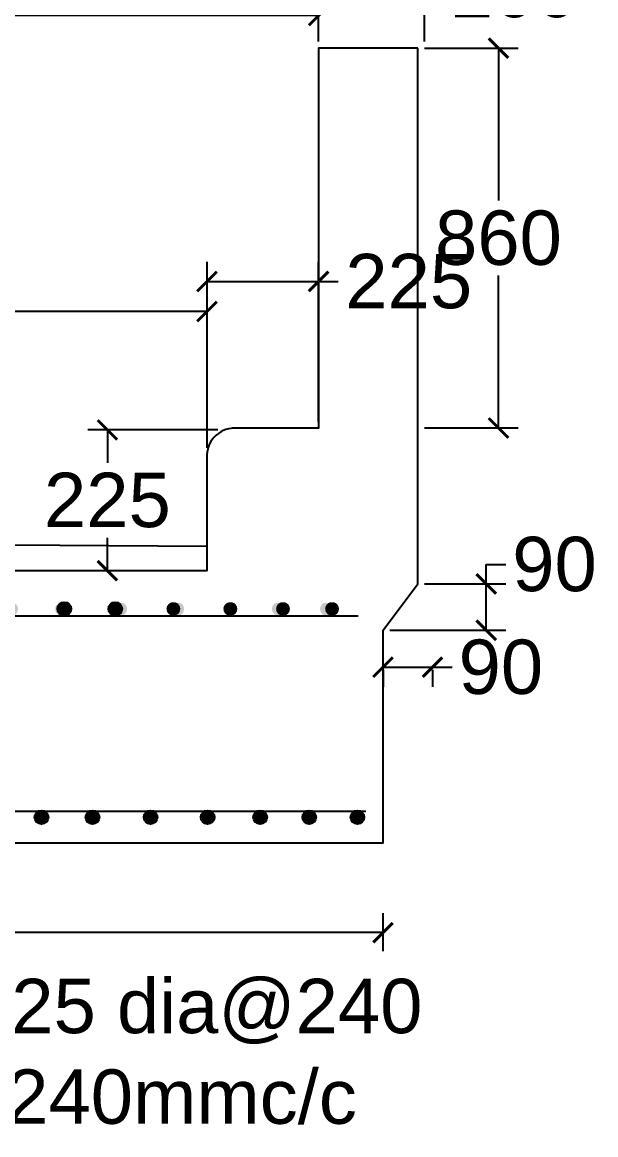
# Model space of a CAD drawing. Header units: inches. Extents: x 322 to 11487, y 352 to 10656.
# Drawn here: x 402.32 to 407.59, y 415.27 to 425.5 of the extents above; entities that cross this region are included whole.
import ezdxf

# ---------------------------------------------------------------- set-up
doc = ezdxf.new("R2010")
doc.units = ezdxf.units.IN
doc.header["$MEASUREMENT"] = 0
doc.layers.add('DIMENSION', color=255, linetype='Continuous')
doc.layers.add('HATCH', color=7, linetype='Continuous')
doc.styles.get("Standard").update_dxf_attribs({"font": 'arial.ttf'})
doc.dimstyles.new('dig', dxfattribs={"dimtxt": 0.3125, "dimasz": 0.18, "dimexe": 0.18, "dimexo": 0.0625, "dimgap": 0.09, "dimtad": 0, "dimtih": 1, "dimtoh": 1, "dimdec": 4, "dimzin": 0, "dimdsep": 46, "dimtxsty": 'Standard', "dimblk": 'ARCHTICK', "dimcen": 0.09, "dimadec": 0, "dimazin": 0, "dimtfac": 1, "dimtdec": 4, "dimtofl": 0, "dimtmove": 0, "dimatfit": 3, "dimldrblk": 'ARCHTICK', "dimfxl": 1, "dimtolj": 1, "dimtzin": 0, "dimarcsym": 0})

# ---------------------------------------------------------------- blocks, each defined once
blk = doc.blocks.new('_ArchTick')
at = {"color": 0, "linetype": 'ByBlock', "const_width": 0.15}
blk.add_lwpolyline([(-0.5, -0.5), (0.5, 0.5)], dxfattribs=at)
blk = doc.blocks.new('*D31')
at = {"layer": 'Defpoints', "color": 0, "ltscale": 0.02, "transparency": 16777216}
for p in [(405.636, 417.128), (382.402, 416.895), (405.636, 416.895)]:
    blk.add_point(p, dxfattribs=at)
at = {"layer": 'DIMENSION', "color": 0, "lineweight": -2, "ltscale": 0.02, "transparency": 16777216}
for p, q in [((382.402, 416.958), (382.402, 417.308)), ((405.636, 416.958), (405.636, 417.308)), ((382.402, 417.128), (393.173, 417.128)), ((405.636, 417.128), (394.865, 417.128))]:
    blk.add_line(p, q, dxfattribs=at)
at = {"layer": 'DIMENSION', "color": 0, "lineweight": -2, "ltscale": 0.02, "transparency": 16777216, "xscale": 0.18, "yscale": 0.18, "zscale": 0.18, "rotation": 180}
blk.add_blockref('_ArchTick', (382.402, 417.128), dxfattribs=at)
at = {"layer": 'DIMENSION', "color": 0, "lineweight": -2, "ltscale": 0.02, "transparency": 16777216, "xscale": 0.18, "yscale": 0.18, "zscale": 0.18}
blk.add_blockref('_ArchTick', (405.636, 417.128), dxfattribs=at)
at = {"layer": 'DIMENSION', "color": 0, "ltscale": 0.02, "transparency": 16777216, "insert": (394.019, 417.128), "char_height": 0.5, "attachment_point": 5}
blk.add_mtext('\\A1;4920', dxfattribs=at)
blk = doc.blocks.new('*D33')
at = {"layer": 'Defpoints', "color": 0, "ltscale": 0.02, "transparency": 16777216}
for p in [(404.182, 421.75), (403.104, 420.456), (404.019, 420.456)]:
    blk.add_point(p, dxfattribs=at)
at = {"layer": 'DIMENSION', "color": 0, "lineweight": -2, "ltscale": 0.02, "transparency": 16777216}
for p, q in [((404.119, 421.75), (402.924, 421.75)), ((403.104, 421.75), (403.104, 421.448)), ((403.104, 420.456), (403.104, 420.757)), ((403.956, 420.456), (402.924, 420.456))]:
    blk.add_line(p, q, dxfattribs=at)
at = {"layer": 'DIMENSION', "color": 0, "lineweight": -2, "ltscale": 0.02, "transparency": 16777216, "xscale": 0.18, "yscale": 0.18, "zscale": 0.18}
for p, rotation in [((403.104, 421.75), 90), ((403.104, 420.456), 270)]:
    blk.add_blockref('_ArchTick', p, dxfattribs=dict(at, rotation=rotation))
at = {"layer": 'DIMENSION', "color": 0, "ltscale": 0.02, "transparency": 16777216, "insert": (403.104, 421.103), "char_height": 0.5, "attachment_point": 5}
blk.add_mtext('\\A1;225', dxfattribs=at)
blk = doc.blocks.new('*D34')
at = {"layer": 'Defpoints', "color": 0, "ltscale": 0.02, "transparency": 16777216}
for p in [(405.636, 419.608), (406.09, 419.608), (406.09, 419.569)]:
    blk.add_point(p, dxfattribs=at)
at = {"layer": 'DIMENSION', "color": 0, "lineweight": -2, "ltscale": 0.02, "transparency": 16777216}
for p, q in [((405.636, 419.569), (406.09, 419.569)), ((406.09, 419.569), (406.27, 419.569)), ((405.636, 419.545), (405.636, 419.389)), ((406.09, 419.545), (406.09, 419.389))]:
    blk.add_line(p, q, dxfattribs=at)
at = {"layer": 'DIMENSION', "color": 0, "lineweight": -2, "ltscale": 0.02, "transparency": 16777216, "xscale": 0.18, "yscale": 0.18, "zscale": 0.18, "rotation": 180}
blk.add_blockref('_ArchTick', (405.636, 419.569), dxfattribs=at)
at = {"layer": 'DIMENSION', "color": 0, "lineweight": -2, "ltscale": 0.02, "transparency": 16777216, "xscale": 0.18, "yscale": 0.18, "zscale": 0.18}
blk.add_blockref('_ArchTick', (406.09, 419.569), dxfattribs=at)
at = {"layer": 'DIMENSION', "color": 0, "ltscale": 0.02, "transparency": 16777216, "insert": (406.718, 419.569), "char_height": 0.5, "attachment_point": 5}
blk.add_mtext('\\A1;90', dxfattribs=at)
blk = doc.blocks.new('*D35')
at = {"layer": 'Defpoints', "color": 0, "ltscale": 0.02, "transparency": 16777216}
for p in [(405.955, 420.334), (406.584, 420.334), (405.636, 419.908)]:
    blk.add_point(p, dxfattribs=at)
at = {"layer": 'DIMENSION', "color": 0, "lineweight": -2, "ltscale": 0.02, "transparency": 16777216}
for p, q in [((406.584, 420.334), (406.584, 420.514)), ((406.584, 420.514), (406.764, 420.514)), ((406.017, 420.334), (406.764, 420.334)), ((406.584, 419.908), (406.584, 420.334)), ((405.698, 419.908), (406.764, 419.908))]:
    blk.add_line(p, q, dxfattribs=at)
at = {"layer": 'DIMENSION', "color": 0, "lineweight": -2, "ltscale": 0.02, "transparency": 16777216, "xscale": 0.18, "yscale": 0.18, "zscale": 0.18}
for p, rotation in [((406.584, 420.334), 90), ((406.584, 419.908), 270)]:
    blk.add_blockref('_ArchTick', p, dxfattribs=dict(at, rotation=rotation))
at = {"layer": 'DIMENSION', "color": 0, "ltscale": 0.02, "transparency": 16777216, "insert": (407.211, 420.514), "char_height": 0.5, "attachment_point": 5}
blk.add_mtext('\\A1;90', dxfattribs=at)
blk = doc.blocks.new('*D36')
at = {"layer": 'Defpoints', "color": 0, "ltscale": 0.02, "transparency": 16777216}
for p in [(405.955, 425.26), (405.955, 421.768), (406.696, 421.768)]:
    blk.add_point(p, dxfattribs=at)
at = {"layer": 'DIMENSION', "color": 0, "lineweight": -2, "ltscale": 0.02, "transparency": 16777216}
for p, q in [((406.017, 425.26), (406.876, 425.26)), ((406.696, 425.26), (406.696, 423.859)), ((406.696, 421.768), (406.696, 423.169)), ((406.017, 421.768), (406.876, 421.768))]:
    blk.add_line(p, q, dxfattribs=at)
at = {"layer": 'DIMENSION', "color": 0, "lineweight": -2, "ltscale": 0.02, "transparency": 16777216, "xscale": 0.18, "yscale": 0.18, "zscale": 0.18}
for p, rotation in [((406.696, 425.26), 90), ((406.696, 421.768), 270)]:
    blk.add_blockref('_ArchTick', p, dxfattribs=dict(at, rotation=rotation))
at = {"layer": 'DIMENSION', "color": 0, "ltscale": 0.02, "transparency": 16777216, "insert": (406.696, 423.514), "char_height": 0.5, "attachment_point": 5}
blk.add_mtext('\\A1;860', dxfattribs=at)
blk = doc.blocks.new('*D37')
at = {"layer": 'Defpoints', "color": 0, "ltscale": 0.02, "transparency": 16777216}
for p in [(406.017, 425.791), (405.044, 425.26), (406.017, 425.26)]:
    blk.add_point(p, dxfattribs=at)
at = {"layer": 'DIMENSION', "color": 0, "lineweight": -2, "ltscale": 0.02, "transparency": 16777216}
for p, q in [((405.044, 425.322), (405.044, 425.971)), ((406.017, 425.322), (406.017, 425.971)), ((405.044, 425.791), (406.017, 425.791)), ((406.017, 425.791), (406.197, 425.791))]:
    blk.add_line(p, q, dxfattribs=at)
at = {"layer": 'DIMENSION', "color": 0, "lineweight": -2, "ltscale": 0.02, "transparency": 16777216, "xscale": 0.18, "yscale": 0.18, "zscale": 0.18, "rotation": 180}
blk.add_blockref('_ArchTick', (405.044, 425.791), dxfattribs=at)
at = {"layer": 'DIMENSION', "color": 0, "lineweight": -2, "ltscale": 0.02, "transparency": 16777216, "xscale": 0.18, "yscale": 0.18, "zscale": 0.18}
blk.add_blockref('_ArchTick', (406.017, 425.791), dxfattribs=at)
at = {"layer": 'DIMENSION', "color": 0, "ltscale": 0.02, "transparency": 16777216, "insert": (406.843, 425.791), "char_height": 0.5, "attachment_point": 5}
blk.add_mtext('\\A1;200', dxfattribs=at)
blk = doc.blocks.new('*D38')
at = {"layer": 'Defpoints', "color": 0, "ltscale": 0.02, "transparency": 16777216}
for p in [(405.044, 423.115), (405.044, 421.765), (404.019, 421.522)]:
    blk.add_point(p, dxfattribs=at)
at = {"layer": 'DIMENSION', "color": 0, "lineweight": -2, "ltscale": 0.02, "transparency": 16777216}
for p, q in [((404.019, 421.585), (404.019, 423.295)), ((405.044, 421.828), (405.044, 423.295)), ((404.019, 423.115), (405.044, 423.115)), ((405.044, 423.115), (405.224, 423.115))]:
    blk.add_line(p, q, dxfattribs=at)
at = {"layer": 'DIMENSION', "color": 0, "lineweight": -2, "ltscale": 0.02, "transparency": 16777216, "xscale": 0.18, "yscale": 0.18, "zscale": 0.18, "rotation": 180}
blk.add_blockref('_ArchTick', (404.019, 423.115), dxfattribs=at)
at = {"layer": 'DIMENSION', "color": 0, "lineweight": -2, "ltscale": 0.02, "transparency": 16777216, "xscale": 0.18, "yscale": 0.18, "zscale": 0.18}
blk.add_blockref('_ArchTick', (405.044, 423.115), dxfattribs=at)
at = {"layer": 'DIMENSION', "color": 0, "ltscale": 0.02, "transparency": 16777216, "insert": (405.872, 423.115), "char_height": 0.5, "attachment_point": 5}
blk.add_mtext('\\A1;225', dxfattribs=at)
blk = doc.blocks.new('*D41')
at = {"layer": 'Defpoints', "color": 0, "ltscale": 0.02, "transparency": 16777216}
for p in [(404.019, 422.839), (384.092, 422.814), (404.019, 422.814)]:
    blk.add_point(p, dxfattribs=at)
at = {"layer": 'DIMENSION', "color": 0, "lineweight": -2, "ltscale": 0.02, "transparency": 16777216}
for p, q in [((384.092, 422.876), (384.092, 423.019)), ((404.019, 422.876), (404.019, 423.019)), ((384.092, 422.839), (393.209, 422.839)), ((404.019, 422.839), (394.901, 422.839))]:
    blk.add_line(p, q, dxfattribs=at)
at = {"layer": 'DIMENSION', "color": 0, "lineweight": -2, "ltscale": 0.02, "transparency": 16777216, "xscale": 0.18, "yscale": 0.18, "zscale": 0.18, "rotation": 180}
blk.add_blockref('_ArchTick', (384.092, 422.839), dxfattribs=at)
at = {"layer": 'DIMENSION', "color": 0, "lineweight": -2, "ltscale": 0.02, "transparency": 16777216, "xscale": 0.18, "yscale": 0.18, "zscale": 0.18}
blk.add_blockref('_ArchTick', (404.019, 422.839), dxfattribs=at)
at = {"layer": 'DIMENSION', "color": 0, "ltscale": 0.02, "transparency": 16777216, "insert": (394.055, 422.839), "char_height": 0.5, "attachment_point": 5}
blk.add_mtext('\\A1;4250', dxfattribs=at)
blk = doc.blocks.new('*D43')
at = {"layer": 'Defpoints', "color": 0, "ltscale": 0.02, "transparency": 16777216}
for p in [(405.044, 425.559), (405.044, 425.322), (382.935, 425.26)]:
    blk.add_point(p, dxfattribs=at)
at = {"layer": 'DIMENSION', "color": 0, "lineweight": -2, "ltscale": 0.02, "transparency": 16777216}
for p, q in [((382.935, 425.322), (382.935, 425.739)), ((405.044, 425.385), (405.044, 425.739)), ((382.935, 425.559), (393.144, 425.559)), ((405.044, 425.559), (394.835, 425.559))]:
    blk.add_line(p, q, dxfattribs=at)
at = {"layer": 'DIMENSION', "color": 0, "lineweight": -2, "ltscale": 0.02, "transparency": 16777216, "xscale": 0.18, "yscale": 0.18, "zscale": 0.18, "rotation": 180}
blk.add_blockref('_ArchTick', (382.935, 425.559), dxfattribs=at)
at = {"layer": 'DIMENSION', "color": 0, "lineweight": -2, "ltscale": 0.02, "transparency": 16777216, "xscale": 0.18, "yscale": 0.18, "zscale": 0.18}
blk.add_blockref('_ArchTick', (405.044, 425.559), dxfattribs=at)
at = {"layer": 'DIMENSION', "color": 0, "ltscale": 0.02, "transparency": 16777216, "insert": (393.99, 425.559), "char_height": 0.5, "attachment_point": 5}
blk.add_mtext('\\A1;4700', dxfattribs=at)

msp = doc.modelspace()

# ---------------------------------------------------------------- hatches: boundary and pattern name
at = {"layer": 'DIMENSION', "ltscale": 0.02}
h = msp.add_hatch(color=256, dxfattribs=at)
h.paths.add_polyline_path([(382.48996, 420.15815), (382.44024, 420.15815, 0.30082017), (382.40156, 420.09967, 1), (382.52865, 420.09967, 0.30082017)])
h.paths.add_polyline_path([(383.0358, 420.09967, 0.30082017), (382.99712, 420.15815), (382.9474, 420.15815, 0.30082017), (382.90871, 420.09967, 1)])
h.paths.add_polyline_path([(383.60028, 420.09967, 0.30082017), (383.56159, 420.15815), (383.51187, 420.15815, 0.30082017), (383.47319, 420.09967, 1)])
h.paths.add_polyline_path([(384.06813, 420.09967, 0.30082017), (384.02945, 420.15815), (383.97972, 420.15815, 0.30082017), (383.94104, 420.09967, 1)])
h.paths.add_polyline_path([(384.45509, 420.15815), (384.39118, 420.15815, 0.26706443), (384.35959, 420.10322, 1), (384.48668, 420.10322, 0.26706443)])
h.paths.add_polyline_path([(384.93481, 420.09967, 0.30082017), (384.89612, 420.15815), (384.8464, 420.15815, 0.30082017), (384.80772, 420.09967, 1)])
h.paths.add_polyline_path([(385.50128, 420.15815), (385.45156, 420.15815, 0.30082017), (385.41287, 420.09967, 1), (385.53997, 420.09967, 0.30082017)])
h.paths.add_polyline_path([(385.90811, 420.15815), (385.85839, 420.15815, 0.30082017), (385.8197, 420.09967, 1), (385.94679, 420.09967, 0.30082017)])
h.paths.add_polyline_path([(386.59772, 420.09967, 0.30082017), (386.55903, 420.15815), (386.50931, 420.15815, 0.30082017), (386.47062, 420.09967, 1)])
h.paths.add_polyline_path([(387.09609, 420.09967, 0.30082017), (387.0574, 420.15815), (387.00768, 420.15815, 0.30082017), (386.969, 420.09967, 1)])
h.paths.add_polyline_path([(387.56456, 420.15815), (387.51484, 420.15815, 0.30082017), (387.47615, 420.09967, 1), (387.60324, 420.09967, 0.30082017)])
h.paths.add_polyline_path([(388.16772, 420.09967, 0.30082017), (388.12903, 420.15815), (388.07931, 420.15815, 0.30082017), (388.04063, 420.09967, 1)])
h.paths.add_polyline_path([(388.59689, 420.15815), (388.54717, 420.15815, 0.30082017), (388.50848, 420.09967, 1), (388.63557, 420.09967, 0.30082017)])
h.paths.add_polyline_path([(389.05412, 420.10322, 0.26706443), (389.02253, 420.15815), (388.95862, 420.15815, 0.26706443), (388.92703, 420.10322, 1)])
h.paths.add_polyline_path([(389.45708, 420.10322, 0.26706443), (389.42549, 420.15815), (389.36158, 420.15815, 0.26706443), (389.32999, 420.10322, 1)])
h.paths.add_polyline_path([(389.85266, 420.15815), (389.78875, 420.15815, 0.26706443), (389.75716, 420.10322, 1), (389.88426, 420.10322, 0.26706443)])
h.paths.add_polyline_path([(390.48941, 420.10322, 0.26706443), (390.45782, 420.15815), (390.39391, 420.15815, 0.26706443), (390.36232, 420.10322, 1)])
h.paths.add_polyline_path([(390.89624, 420.10322, 0.26706443), (390.86465, 420.15815), (390.80074, 420.15815, 0.26706443), (390.76914, 420.10322, 1)])
h.paths.add_polyline_path([(391.54716, 420.10322, 0.26706443), (391.51557, 420.15815), (391.45166, 420.15815, 0.26706443), (391.42007, 420.10322, 1)])
h.paths.add_polyline_path([(392.04554, 420.10322, 0.26706443), (392.01394, 420.15815), (391.95003, 420.15815, 0.26706443), (391.91844, 420.10322, 1)])
h.paths.add_polyline_path([(392.55269, 420.10322, 0.26706443), (392.5211, 420.15815), (392.45719, 420.15815, 0.26706443), (392.4256, 420.10322, 1)])
h.paths.add_polyline_path([(393.11717, 420.10322, 0.26706443), (393.08557, 420.15815), (393.02166, 420.15815, 0.26706443), (392.99007, 420.10322, 1)])
h.paths.add_polyline_path([(393.58502, 420.10322, 0.26706443), (393.55343, 420.15815), (393.48952, 420.15815, 0.26706443), (393.45793, 420.10322, 1)])
h.paths.add_polyline_path([(394.00357, 420.10678, 0.2398206), (393.97743, 420.15815), (393.90262, 420.15815, 0.2398206), (393.87648, 420.10678, 1)])
h.paths.add_polyline_path([(394.49235, 420.10779, 0.23278945), (394.46756, 420.15815), (394.39005, 420.15815, 0.23278945), (394.36526, 420.10779, 1)])
h.paths.add_polyline_path([(394.98588, 420.10779, 0.23278945), (394.96109, 420.15815), (394.88358, 420.15815, 0.23278945), (394.85879, 420.10779, 1)])
h.paths.add_polyline_path([(395.4995, 420.10779, 0.23278945), (395.47472, 420.15815), (395.3972, 420.15815, 0.23278945), (395.37241, 420.10779, 1)])
h.paths.add_polyline_path([(395.9877, 420.10779, 0.23278945), (395.96291, 420.15815), (395.8854, 420.15815, 0.23278945), (395.86061, 420.10779, 1)])
h.paths.add_polyline_path([(396.54201, 420.10779, 0.23278945), (396.51722, 420.15815), (396.4397, 420.15815, 0.23278945), (396.41491, 420.10779, 1)])
h.paths.add_polyline_path([(397.02458, 420.15815), (396.95687, 420.15815, 0.25771792), (396.92718, 420.10437, 1), (397.05428, 420.10437, 0.25771792)])
h.paths.add_polyline_path([(397.59119, 420.10437, 0.25771792), (397.5615, 420.15815), (397.49378, 420.15815, 0.25771792), (397.46409, 420.10437, 1)])
h.paths.add_polyline_path([(398.07757, 420.10322, 0.26706443), (398.04597, 420.15815), (397.98206, 420.15815, 0.26706443), (397.95047, 420.10322, 1)])
h.paths.add_polyline_path([(398.60136, 420.10322, 0.26706443), (398.56977, 420.15815), (398.50586, 420.15815, 0.26706443), (398.47427, 420.10322, 1)])
h.paths.add_polyline_path([(399.10989, 420.10322, 0.26706443), (399.0783, 420.15815), (399.01439, 420.15815, 0.26706443), (398.9828, 420.10322, 1)])
h.paths.add_polyline_path([(399.65402, 420.10322, 0.26706443), (399.62243, 420.15815), (399.55852, 420.15815, 0.26706443), (399.52693, 420.10322, 1)])
h.paths.add_polyline_path([(400.12079, 420.15815), (400.05688, 420.15815, 0.26706443), (400.02529, 420.10322, 1), (400.15239, 420.10322, 0.26706443)])
h.paths.add_polyline_path([(400.63442, 420.15815), (400.57051, 420.15815, 0.26706443), (400.53891, 420.10322, 1), (400.66601, 420.10322, 0.26706443)])
h.paths.add_polyline_path([(401.1633, 420.15815), (401.09939, 420.15815, 0.26706443), (401.06779, 420.10322, 1), (401.19489, 420.10322, 0.26706443)])
h.paths.add_polyline_path([(401.72376, 420.10322, 0.26706443), (401.69217, 420.15815), (401.62826, 420.15815, 0.26706443), (401.59667, 420.10322, 1)])
h.paths.add_polyline_path([(402.25156, 420.15815), (402.18765, 420.15815, 0.26706443), (402.15606, 420.10322, 1), (402.28315, 420.10322, 0.26706443)])
h.paths.add_polyline_path([(402.751, 420.10322, 0.26706443), (402.71941, 420.15815), (402.6555, 420.15815, 0.26706443), (402.62391, 420.10322, 1)])
h.paths.add_polyline_path([(403.28497, 420.10322, 0.26706443), (403.25338, 420.15815), (403.18947, 420.15815, 0.26706443), (403.15788, 420.10322, 1)])
h.paths.add_polyline_path([(403.77716, 420.15815), (403.71325, 420.15815, 0.26706443), (403.68166, 420.10322, 1), (403.80875, 420.10322, 0.26706443)])
h.paths.add_polyline_path([(404.26027, 420.15815), (404.19636, 420.15815, 0.26706443), (404.16477, 420.10322, 1), (404.29187, 420.10322, 0.26706443)])
h.paths.add_polyline_path([(404.71089, 420.15815), (404.64698, 420.15815, 0.26706443), (404.61539, 420.10322, 1), (404.74248, 420.10322, 0.26706443)])
h.paths.add_polyline_path([(405.15279, 420.15815), (405.08888, 420.15815, 0.26706443), (405.05729, 420.10322, 1), (405.18439, 420.10322, 0.26706443)])
h = msp.add_hatch(color=256, dxfattribs=at)
h.paths.add_polyline_path([(382.7694, 418.24374), (382.71968, 418.24374, 0.30082017), (382.68099, 418.18525, 1), (382.80809, 418.18525, 0.30082017)])
h.paths.add_polyline_path([(383.31524, 418.18525, 0.30082017), (383.27656, 418.24374), (383.22683, 418.24374, 0.30082017), (383.18815, 418.18525, 1)])
h.paths.add_polyline_path([(383.87972, 418.18525, 0.30082017), (383.84103, 418.24374), (383.79131, 418.24374, 0.30082017), (383.75262, 418.18525, 1)])
h.paths.add_polyline_path([(384.34757, 418.18525, 0.30082017), (384.30888, 418.24374), (384.25916, 418.24374, 0.30082017), (384.22048, 418.18525, 1)])
h.paths.add_polyline_path([(384.73453, 418.24374), (384.67062, 418.24374, 0.26706443), (384.63903, 418.18881, 1), (384.76612, 418.18881, 0.26706443)])
h.paths.add_polyline_path([(385.21425, 418.18525, 0.30082017), (385.17556, 418.24374), (385.12584, 418.24374, 0.30082017), (385.08715, 418.18525, 1)])
h.paths.add_polyline_path([(385.78072, 418.24374), (385.731, 418.24374, 0.30082017), (385.69231, 418.18525, 1), (385.8194, 418.18525, 0.30082017)])
h.paths.add_polyline_path([(386.18754, 418.24374), (386.13782, 418.24374, 0.30082017), (386.09914, 418.18525, 1), (386.22623, 418.18525, 0.30082017)])
h.paths.add_polyline_path([(386.87716, 418.18525, 0.30082017), (386.83847, 418.24374), (386.78875, 418.24374, 0.30082017), (386.75006, 418.18525, 1)])
h.paths.add_polyline_path([(387.37553, 418.18525, 0.30082017), (387.33684, 418.24374), (387.28712, 418.24374, 0.30082017), (387.24843, 418.18525, 1)])
h.paths.add_polyline_path([(387.844, 418.24374), (387.79427, 418.24374, 0.30082017), (387.75559, 418.18525, 1), (387.88268, 418.18525, 0.30082017)])
h.paths.add_polyline_path([(388.44716, 418.18525, 0.30082017), (388.40847, 418.24374), (388.35875, 418.24374, 0.30082017), (388.32006, 418.18525, 1)])
h.paths.add_polyline_path([(388.87632, 418.24374), (388.8266, 418.24374, 0.30082017), (388.78792, 418.18525, 1), (388.91501, 418.18525, 0.30082017)])
h.paths.add_polyline_path([(389.33356, 418.18881, 0.26706443), (389.30197, 418.24374), (389.23806, 418.24374, 0.26706443), (389.20647, 418.18881, 1)])
h.paths.add_polyline_path([(389.73652, 418.18881, 0.26706443), (389.70493, 418.24374), (389.64102, 418.24374, 0.26706443), (389.60943, 418.18881, 1)])
h.paths.add_polyline_path([(390.1321, 418.24374), (390.06819, 418.24374, 0.26706443), (390.0366, 418.18881, 1), (390.16369, 418.18881, 0.26706443)])
h.paths.add_polyline_path([(390.76885, 418.18881, 0.26706443), (390.73726, 418.24374), (390.67335, 418.24374, 0.26706443), (390.64176, 418.18881, 1)])
h.paths.add_polyline_path([(391.17568, 418.18881, 0.26706443), (391.14408, 418.24374), (391.08017, 418.24374, 0.26706443), (391.04858, 418.18881, 1)])
h.paths.add_polyline_path([(391.8266, 418.18881, 0.26706443), (391.79501, 418.24374), (391.7311, 418.24374, 0.26706443), (391.69951, 418.18881, 1)])
h.paths.add_polyline_path([(392.32497, 418.18881, 0.26706443), (392.29338, 418.24374), (392.22947, 418.24374, 0.26706443), (392.19788, 418.18881, 1)])
h.paths.add_polyline_path([(392.83213, 418.18881, 0.26706443), (392.80054, 418.24374), (392.73663, 418.24374, 0.26706443), (392.70503, 418.18881, 1)])
h.paths.add_polyline_path([(393.3966, 418.18881, 0.26706443), (393.36501, 418.24374), (393.3011, 418.24374, 0.26706443), (393.26951, 418.18881, 1)])
h.paths.add_polyline_path([(393.86446, 418.18881, 0.26706443), (393.83286, 418.24374), (393.76895, 418.24374, 0.26706443), (393.73736, 418.18881, 1)])
h.paths.add_polyline_path([(394.28301, 418.19236, 0.2398206), (394.25686, 418.24374), (394.18206, 418.24374, 0.2398206), (394.15591, 418.19236, 1)])
h.paths.add_polyline_path([(394.77179, 418.19338, 0.23278945), (394.747, 418.24374), (394.66948, 418.24374, 0.23278945), (394.64469, 418.19338, 1)])
h.paths.add_polyline_path([(395.26532, 418.19338, 0.23278945), (395.24053, 418.24374), (395.16302, 418.24374, 0.23278945), (395.13823, 418.19338, 1)])
h.paths.add_polyline_path([(395.77894, 418.19338, 0.23278945), (395.75415, 418.24374), (395.67664, 418.24374, 0.23278945), (395.65185, 418.19338, 1)])
h.paths.add_polyline_path([(396.26714, 418.19338, 0.23278945), (396.24235, 418.24374), (396.16484, 418.24374, 0.23278945), (396.14005, 418.19338, 1)])
h.paths.add_polyline_path([(396.82144, 418.19338, 0.23278945), (396.79665, 418.24374), (396.71914, 418.24374, 0.23278945), (396.69435, 418.19338, 1)])
h.paths.add_polyline_path([(397.30402, 418.24374), (397.23631, 418.24374, 0.25771792), (397.20662, 418.18996, 1), (397.33371, 418.18996, 0.25771792)])
h.paths.add_polyline_path([(397.87062, 418.18996, 0.25771792), (397.84093, 418.24374), (397.77322, 418.24374, 0.25771792), (397.74353, 418.18996, 1)])
h.paths.add_polyline_path([(398.357, 418.18881, 0.26706443), (398.32541, 418.24374), (398.2615, 418.24374, 0.26706443), (398.22991, 418.18881, 1)])
h.paths.add_polyline_path([(398.8808, 418.18881, 0.26706443), (398.84921, 418.24374), (398.7853, 418.24374, 0.26706443), (398.7537, 418.18881, 1)])
h.paths.add_polyline_path([(399.38933, 418.18881, 0.26706443), (399.35774, 418.24374), (399.29383, 418.24374, 0.26706443), (399.26224, 418.18881, 1)])
h.paths.add_polyline_path([(399.93346, 418.18881, 0.26706443), (399.90187, 418.24374), (399.83796, 418.24374, 0.26706443), (399.80637, 418.18881, 1)])
h.paths.add_polyline_path([(400.40023, 418.24374), (400.33632, 418.24374, 0.26706443), (400.30473, 418.18881, 1), (400.43182, 418.18881, 0.26706443)])
h.paths.add_polyline_path([(400.91385, 418.24374), (400.84994, 418.24374, 0.26706443), (400.81835, 418.18881, 1), (400.94545, 418.18881, 0.26706443)])
h.paths.add_polyline_path([(401.44273, 418.24374), (401.37882, 418.24374, 0.26706443), (401.34723, 418.18881, 1), (401.47433, 418.18881, 0.26706443)])
h.paths.add_polyline_path([(402.0032, 418.18881, 0.26706443), (401.97161, 418.24374), (401.9077, 418.24374, 0.26706443), (401.8761, 418.18881, 1)])
h.paths.add_polyline_path([(402.53099, 418.24374), (402.46708, 418.24374, 0.26706443), (402.43549, 418.18881, 1), (402.56259, 418.18881, 0.26706443)])
h.paths.add_polyline_path([(403.03044, 418.18881, 0.26706443), (402.99885, 418.24374), (402.93494, 418.24374, 0.26706443), (402.90335, 418.18881, 1)])
h.paths.add_polyline_path([(403.56441, 418.18881, 0.26706443), (403.53282, 418.24374), (403.46891, 418.24374, 0.26706443), (403.43731, 418.18881, 1)])
h.paths.add_polyline_path([(404.0566, 418.24374), (403.99269, 418.24374, 0.26706443), (403.9611, 418.18881, 1), (404.08819, 418.18881, 0.26706443)])
h.paths.add_polyline_path([(404.53971, 418.24374), (404.4758, 418.24374, 0.26706443), (404.44421, 418.18881, 1), (404.5713, 418.18881, 0.26706443)])
h.paths.add_polyline_path([(404.99033, 418.24374), (404.92642, 418.24374, 0.26706443), (404.89482, 418.18881, 1), (405.02192, 418.18881, 0.26706443)])
h.paths.add_polyline_path([(405.43223, 418.24374), (405.36832, 418.24374, 0.26706443), (405.33673, 418.18881, 1), (405.46382, 418.18881, 0.26706443)])
at = {"layer": 'HATCH'}
h = msp.add_hatch(dxfattribs=at)
h.set_pattern_fill('AR-CONC', color=256, scale=1e-05)
h.set_pattern_definition([(50, (68.599528007, -1.43898656), (7.172601826e-05, -6.275213498e-06), [7.5e-06, -8.25e-05]), (355, (68.59952801, -1.43898656), (-1.3875133361e-05, 7.521921337e-05), [6e-06, -6.6e-05]), (100.45144446, (68.599533984, -1.43898708), (5.7850884673e-05, 6.8943999097e-05), [6.3740192e-06, -7.01142112e-05]), (46.1842, (68.59952801, -1.43896656), (0.000106724133067, -1.655192808e-05), [1.125e-05, -0.00012375]), (96.63563549, (68.5995369, -1.43896794), (9.3466194567e-05, 9.7411860077e-05), [9.5610342e-06, -0.000105171376]), (351.18416399, (68.59952801, -1.43896656), (9.3466194505e-05, 9.7411860027e-05), [9e-06, -9.90000001e-05]), (21, (68.599538007, -1.43897156), (5.9690705212e-05, -4.02618890665e-05), [7.5e-06, -8.25e-05]), (326, (68.59953801, -1.43897156), (2.4331533192e-05, 7.2515004505e-05), [6e-06, -6.6e-05]), (71.45144474, (68.59954298, -1.438974914), (8.4022237673e-05, 3.2253115281e-05), [6.374019e-06, -7.01142112e-05]), (37.5, (68.599528007, -1.438986559), (1.2159855317e-06, 3.32893853831e-05), [0, -6.52e-05, 0, -6.7e-05, 0, -6.625e-05]), (7.5, (68.599528007, -1.43898656), (2.63069537442e-05, 3.94411711882e-05), [0, -3.82e-05, 0, -6.37e-05, 0, -2.525e-05]), (327.5, (68.599505707, -1.43898656), (5.33822436172e-05, -2.2554871734e-06), [0, -2.5e-05, 0, -7.8e-05, 0, -0.0001035]), (317.5, (68.599495707, -1.43898656), (5.83186169342e-05, 1.00104982332e-05), [0, -3.25e-05, 0, -5.18e-05, 0, -7.35e-05])])
h.paths.add_polyline_path([(402.77193, 420.10424, 0.35194172), (402.72208, 420.16629), (402.69469, 420.16629, 0.35194172), (402.64484, 420.10424, 1)])
h = msp.add_hatch(dxfattribs=at)
h.set_pattern_fill('AR-CONC', color=256, scale=1e-05)
h.set_pattern_definition([(50, (69.06738132, -1.43898656), (7.172601826e-05, -6.275213498e-06), [7.5e-06, -8.25e-05]), (355, (69.06738132, -1.43898656), (-1.3875133361e-05, 7.521921337e-05), [6e-06, -6.6e-05]), (100.45144446, (69.0673873, -1.43898708), (5.7850884673e-05, 6.8943999097e-05), [6.3740192e-06, -7.01142112e-05]), (46.1842, (69.06738132, -1.43896656), (0.000106724133067, -1.655192808e-05), [1.125e-05, -0.00012375]), (96.63563549, (69.06739021, -1.43896794), (9.3466194567e-05, 9.7411860077e-05), [9.5610342e-06, -0.000105171376]), (351.18416399, (69.06738132, -1.43896656), (9.3466194505e-05, 9.7411860027e-05), [9e-06, -9.90000001e-05]), (21, (69.06739132, -1.43897156), (5.9690705212e-05, -4.02618890665e-05), [7.5e-06, -8.25e-05]), (326, (69.06739132, -1.43897156), (2.4331533192e-05, 7.2515004505e-05), [6e-06, -6.6e-05]), (71.45144474, (69.067396295, -1.438974914), (8.4022237673e-05, 3.2253115281e-05), [6.374019e-06, -7.01142112e-05]), (37.5, (69.06738132, -1.438986559), (1.2159855317e-06, 3.32893853831e-05), [0, -6.52e-05, 0, -6.7e-05, 0, -6.625e-05]), (7.5, (69.06738132, -1.43898656), (2.63069537442e-05, 3.94411711882e-05), [0, -3.82e-05, 0, -6.37e-05, 0, -2.525e-05]), (327.5, (69.06735902, -1.43898656), (5.33822436172e-05, -2.2554871734e-06), [0, -2.5e-05, 0, -7.8e-05, 0, -0.0001035]), (317.5, (69.06734902, -1.43898656), (5.83186169342e-05, 1.00104982332e-05), [0, -3.25e-05, 0, -5.18e-05, 0, -7.35e-05])])
h.paths.add_polyline_path([(403.23978, 420.10424, 0.35194172), (403.18993, 420.16629), (403.16254, 420.16629, 0.35194172), (403.11269, 420.10424, 1)])
h = msp.add_hatch(dxfattribs=at)
h.set_pattern_fill('AR-CONC', color=256, scale=1e-05)
h.set_pattern_definition([(50, (69.60134828, -1.43898656), (7.172601826e-05, -6.275213498e-06), [7.5e-06, -8.25e-05]), (355, (69.60134828, -1.43898656), (-1.3875133361e-05, 7.521921337e-05), [6e-06, -6.6e-05]), (100.45144446, (69.601354254, -1.43898708), (5.7850884673e-05, 6.8943999097e-05), [6.3740192e-06, -7.01142112e-05]), (46.1842, (69.60134828, -1.43896656), (0.000106724133067, -1.655192808e-05), [1.125e-05, -0.00012375]), (96.63563549, (69.60135717, -1.43896794), (9.3466194567e-05, 9.7411860077e-05), [9.5610342e-06, -0.000105171376]), (351.18416399, (69.60134828, -1.43896656), (9.3466194505e-05, 9.7411860027e-05), [9e-06, -9.90000001e-05]), (21, (69.60135828, -1.43897156), (5.9690705212e-05, -4.02618890665e-05), [7.5e-06, -8.25e-05]), (326, (69.60135828, -1.43897156), (2.4331533192e-05, 7.2515004505e-05), [6e-06, -6.6e-05]), (71.45144474, (69.60136325, -1.438974914), (8.4022237673e-05, 3.2253115281e-05), [6.374019e-06, -7.01142112e-05]), (37.5, (69.601348277, -1.438986559), (1.2159855317e-06, 3.32893853831e-05), [0, -6.52e-05, 0, -6.7e-05, 0, -6.625e-05]), (7.5, (69.601348277, -1.43898656), (2.63069537442e-05, 3.94411711882e-05), [0, -3.82e-05, 0, -6.37e-05, 0, -2.525e-05]), (327.5, (69.601325977, -1.43898656), (5.33822436172e-05, -2.2554871734e-06), [0, -2.5e-05, 0, -7.8e-05, 0, -0.0001035]), (317.5, (69.601315977, -1.43898656), (5.83186169342e-05, 1.00104982332e-05), [0, -3.25e-05, 0, -5.18e-05, 0, -7.35e-05])])
h.paths.add_polyline_path([(403.77375, 420.10424, 0.35194172), (403.7239, 420.16629), (403.69651, 420.16629, 0.35194172), (403.64666, 420.10424, 1)])
h = msp.add_hatch(dxfattribs=at)
h.set_pattern_fill('AR-CONC', color=256, scale=1e-05)
h.set_pattern_definition([(50, (70.125132913, -1.43898656), (7.172601826e-05, -6.275213498e-06), [7.5e-06, -8.25e-05]), (355, (70.12513291, -1.43898656), (-1.3875133361e-05, 7.521921337e-05), [6e-06, -6.6e-05]), (100.45144446, (70.12513889, -1.43898708), (5.7850884673e-05, 6.8943999097e-05), [6.3740192e-06, -7.01142112e-05]), (46.1842, (70.12513291, -1.43896656), (0.000106724133067, -1.655192808e-05), [1.125e-05, -0.00012375]), (96.63563549, (70.12514181, -1.43896794), (9.3466194567e-05, 9.7411860077e-05), [9.5610342e-06, -0.000105171376]), (351.18416399, (70.12513291, -1.43896656), (9.3466194505e-05, 9.7411860027e-05), [9e-06, -9.90000001e-05]), (21, (70.125142913, -1.43897156), (5.9690705212e-05, -4.02618890665e-05), [7.5e-06, -8.25e-05]), (326, (70.12514291, -1.43897156), (2.4331533192e-05, 7.2515004505e-05), [6e-06, -6.6e-05]), (71.45144474, (70.12514789, -1.438974914), (8.4022237673e-05, 3.2253115281e-05), [6.374019e-06, -7.01142112e-05]), (37.5, (70.125132913, -1.438986559), (1.2159855317e-06, 3.32893853831e-05), [0, -6.52e-05, 0, -6.7e-05, 0, -6.625e-05]), (7.5, (70.125132913, -1.43898656), (2.63069537442e-05, 3.94411711882e-05), [0, -3.82e-05, 0, -6.37e-05, 0, -2.525e-05]), (327.5, (70.125110613, -1.43898656), (5.33822436172e-05, -2.2554871734e-06), [0, -2.5e-05, 0, -7.8e-05, 0, -0.0001035]), (317.5, (70.125100613, -1.43898656), (5.83186169342e-05, 1.00104982332e-05), [0, -3.25e-05, 0, -5.18e-05, 0, -7.35e-05])])
h.paths.add_polyline_path([(404.29753, 420.10424, 0.35194172), (404.24768, 420.16629), (404.22029, 420.16629, 0.35194172), (404.17044, 420.10424, 1)])
h = msp.add_hatch(dxfattribs=at)
h.set_pattern_fill('AR-CONC', color=256, scale=1e-05)
h.set_pattern_definition([(50, (70.60824542, -1.43898656), (7.172601826e-05, -6.275213498e-06), [7.5e-06, -8.25e-05]), (355, (70.60824542, -1.43898656), (-1.3875133361e-05, 7.521921337e-05), [6e-06, -6.6e-05]), (100.45144446, (70.6082514, -1.43898708), (5.7850884673e-05, 6.8943999097e-05), [6.3740192e-06, -7.01142112e-05]), (46.1842, (70.60824542, -1.43896656), (0.000106724133067, -1.655192808e-05), [1.125e-05, -0.00012375]), (96.63563549, (70.60825431, -1.43896794), (9.3466194567e-05, 9.7411860077e-05), [9.5610342e-06, -0.000105171376]), (351.18416399, (70.60824542, -1.43896656), (9.3466194505e-05, 9.7411860027e-05), [9e-06, -9.90000001e-05]), (21, (70.60825542, -1.43897156), (5.9690705212e-05, -4.02618890665e-05), [7.5e-06, -8.25e-05]), (326, (70.60825542, -1.43897156), (2.4331533192e-05, 7.2515004505e-05), [6e-06, -6.6e-05]), (71.45144474, (70.608260394, -1.438974914), (8.4022237673e-05, 3.2253115281e-05), [6.374019e-06, -7.01142112e-05]), (37.5, (70.60824542, -1.438986559), (1.2159855317e-06, 3.32893853831e-05), [0, -6.52e-05, 0, -6.7e-05, 0, -6.625e-05]), (7.5, (70.60824542, -1.43898656), (2.63069537442e-05, 3.94411711882e-05), [0, -3.82e-05, 0, -6.37e-05, 0, -2.525e-05]), (327.5, (70.60822312, -1.43898656), (5.33822436172e-05, -2.2554871734e-06), [0, -2.5e-05, 0, -7.8e-05, 0, -0.0001035]), (317.5, (70.60821312, -1.43898656), (5.83186169342e-05, 1.00104982332e-05), [0, -3.25e-05, 0, -5.18e-05, 0, -7.35e-05])])
h.paths.add_polyline_path([(404.78065, 420.10424, 0.35194172), (404.73079, 420.16629), (404.70341, 420.16629, 0.35194172), (404.65355, 420.10424, 1)])
h = msp.add_hatch(dxfattribs=at)
h.set_pattern_fill('AR-CONC', color=256, scale=1e-05)
h.set_pattern_definition([(50, (71.058858324, -1.43898656), (7.172601826e-05, -6.275213498e-06), [7.5e-06, -8.25e-05]), (355, (71.058858324, -1.43898656), (-1.3875133361e-05, 7.521921337e-05), [6e-06, -6.6e-05]), (100.45144446, (71.0588643, -1.43898708), (5.7850884673e-05, 6.8943999097e-05), [6.3740192e-06, -7.01142112e-05]), (46.1842, (71.05885832, -1.43896656), (0.000106724133067, -1.655192808e-05), [1.125e-05, -0.00012375]), (96.63563549, (71.05886722, -1.43896794), (9.3466194567e-05, 9.7411860077e-05), [9.5610342e-06, -0.000105171376]), (351.18416399, (71.05885832, -1.43896656), (9.3466194505e-05, 9.7411860027e-05), [9e-06, -9.90000001e-05]), (21, (71.058868324, -1.43897156), (5.9690705212e-05, -4.02618890665e-05), [7.5e-06, -8.25e-05]), (326, (71.058868324, -1.43897156), (2.4331533192e-05, 7.2515004505e-05), [6e-06, -6.6e-05]), (71.45144474, (71.0588733, -1.438974914), (8.4022237673e-05, 3.2253115281e-05), [6.374019e-06, -7.01142112e-05]), (37.5, (71.058858324, -1.438986559), (1.2159855317e-06, 3.32893853831e-05), [0, -6.52e-05, 0, -6.7e-05, 0, -6.625e-05]), (7.5, (71.058858324, -1.43898656), (2.63069537442e-05, 3.94411711882e-05), [0, -3.82e-05, 0, -6.37e-05, 0, -2.525e-05]), (327.5, (71.058836024, -1.43898656), (5.33822436172e-05, -2.2554871734e-06), [0, -2.5e-05, 0, -7.8e-05, 0, -0.0001035]), (317.5, (71.058826024, -1.43898656), (5.83186169342e-05, 1.00104982332e-05), [0, -3.25e-05, 0, -5.18e-05, 0, -7.35e-05])])
h.paths.add_polyline_path([(405.23126, 420.10424, 0.35194172), (405.18141, 420.16629), (405.15402, 420.16629, 0.35194172), (405.10417, 420.10424, 1)])
h = msp.add_hatch(dxfattribs=at)
h.set_pattern_fill('AR-CONC', color=256, scale=1e-05)
h.set_pattern_definition([(50, (68.390185604, -3.35441347), (7.172601826e-05, -6.275213498e-06), [7.5e-06, -8.25e-05]), (355, (68.390185604, -3.35441347), (-1.3875133361e-05, 7.521921337e-05), [6e-06, -6.6e-05]), (100.45144446, (68.39019158, -3.354413994), (5.7850884673e-05, 6.8943999097e-05), [6.3740192e-06, -7.01142112e-05]), (46.1842, (68.3901856, -3.35439347), (0.000106724133067, -1.655192808e-05), [1.125e-05, -0.00012375]), (96.63563549, (68.3901945, -3.35439485), (9.3466194567e-05, 9.7411860077e-05), [9.5610342e-06, -0.000105171376]), (351.18416399, (68.3901856, -3.35439347), (9.3466194505e-05, 9.7411860027e-05), [9e-06, -9.90000001e-05]), (21, (68.390195604, -3.35439847), (5.9690705212e-05, -4.02618890665e-05), [7.5e-06, -8.25e-05]), (326, (68.390195604, -3.35439847), (2.4331533192e-05, 7.2515004505e-05), [6e-06, -6.6e-05]), (71.45144474, (68.39020058, -3.354401826), (8.4022237673e-05, 3.2253115281e-05), [6.374019e-06, -7.01142112e-05]), (37.5, (68.390185604, -3.35441347), (1.2159855317e-06, 3.32893853831e-05), [0, -6.52e-05, 0, -6.7e-05, 0, -6.625e-05]), (7.5, (68.390185604, -3.35441347), (2.63069537442e-05, 3.94411711882e-05), [0, -3.82e-05, 0, -6.37e-05, 0, -2.525e-05]), (327.5, (68.390163304, -3.35441347), (5.33822436172e-05, -2.2554871734e-06), [0, -2.5e-05, 0, -7.8e-05, 0, -0.0001035]), (317.5, (68.390153304, -3.35441347), (5.83186169342e-05, 1.00104982332e-05), [0, -3.25e-05, 0, -5.18e-05, 0, -7.35e-05])])
h.paths.add_polyline_path([(402.56259, 418.18881, 0.35194172), (402.51273, 418.25086), (402.48535, 418.25086, 0.35194172), (402.43549, 418.18881, 1)])
h = msp.add_hatch(dxfattribs=at)
h.set_pattern_fill('AR-CONC', color=256, scale=1e-05)
h.set_pattern_definition([(50, (68.85803892, -3.35441347), (7.172601826e-05, -6.275213498e-06), [7.5e-06, -8.25e-05]), (355, (68.85803892, -3.35441347), (-1.3875133361e-05, 7.521921337e-05), [6e-06, -6.6e-05]), (100.45144446, (68.858044895, -3.354413994), (5.7850884673e-05, 6.8943999097e-05), [6.3740192e-06, -7.01142112e-05]), (46.1842, (68.85803892, -3.35439347), (0.000106724133067, -1.655192808e-05), [1.125e-05, -0.00012375]), (96.63563549, (68.85804781, -3.35439485), (9.3466194567e-05, 9.7411860077e-05), [9.5610342e-06, -0.000105171376]), (351.18416399, (68.85803892, -3.35439347), (9.3466194505e-05, 9.7411860027e-05), [9e-06, -9.90000001e-05]), (21, (68.85804892, -3.35439847), (5.9690705212e-05, -4.02618890665e-05), [7.5e-06, -8.25e-05]), (326, (68.85804892, -3.35439847), (2.4331533192e-05, 7.2515004505e-05), [6e-06, -6.6e-05]), (71.45144474, (68.85805389, -3.354401826), (8.4022237673e-05, 3.2253115281e-05), [6.374019e-06, -7.01142112e-05]), (37.5, (68.858038918, -3.35441347), (1.2159855317e-06, 3.32893853831e-05), [0, -6.52e-05, 0, -6.7e-05, 0, -6.625e-05]), (7.5, (68.85803892, -3.35441347), (2.63069537442e-05, 3.94411711882e-05), [0, -3.82e-05, 0, -6.37e-05, 0, -2.525e-05]), (327.5, (68.858016618, -3.35441347), (5.33822436172e-05, -2.2554871734e-06), [0, -2.5e-05, 0, -7.8e-05, 0, -0.0001035]), (317.5, (68.85800662, -3.35441347), (5.83186169342e-05, 1.00104982332e-05), [0, -3.25e-05, 0, -5.18e-05, 0, -7.35e-05])])
h.paths.add_polyline_path([(403.03044, 418.18881, 0.35194172), (402.98059, 418.25086), (402.9532, 418.25086, 0.35194172), (402.90335, 418.18881, 1)])
h = msp.add_hatch(dxfattribs=at)
h.set_pattern_fill('AR-CONC', color=256, scale=1e-05)
h.set_pattern_definition([(50, (69.392005874, -3.35441347), (7.172601826e-05, -6.275213498e-06), [7.5e-06, -8.25e-05]), (355, (69.392005874, -3.35441347), (-1.3875133361e-05, 7.521921337e-05), [6e-06, -6.6e-05]), (100.45144446, (69.39201185, -3.354413994), (5.7850884673e-05, 6.8943999097e-05), [6.3740192e-06, -7.01142112e-05]), (46.1842, (69.392005874, -3.35439347), (0.000106724133067, -1.655192808e-05), [1.125e-05, -0.00012375]), (96.63563549, (69.39201477, -3.35439485), (9.3466194567e-05, 9.7411860077e-05), [9.5610342e-06, -0.000105171376]), (351.18416399, (69.39200587, -3.35439347), (9.3466194505e-05, 9.7411860027e-05), [9e-06, -9.90000001e-05]), (21, (69.392015874, -3.35439847), (5.9690705212e-05, -4.02618890665e-05), [7.5e-06, -8.25e-05]), (326, (69.392015874, -3.35439847), (2.4331533192e-05, 7.2515004505e-05), [6e-06, -6.6e-05]), (71.45144474, (69.39202085, -3.354401826), (8.4022237673e-05, 3.2253115281e-05), [6.374019e-06, -7.01142112e-05]), (37.5, (69.392005874, -3.35441347), (1.2159855317e-06, 3.32893853831e-05), [0, -6.52e-05, 0, -6.7e-05, 0, -6.625e-05]), (7.5, (69.392005874, -3.35441347), (2.63069537442e-05, 3.94411711882e-05), [0, -3.82e-05, 0, -6.37e-05, 0, -2.525e-05]), (327.5, (69.391983574, -3.35441347), (5.33822436172e-05, -2.2554871734e-06), [0, -2.5e-05, 0, -7.8e-05, 0, -0.0001035]), (317.5, (69.391973574, -3.35441347), (5.83186169342e-05, 1.00104982332e-05), [0, -3.25e-05, 0, -5.18e-05, 0, -7.35e-05])])
h.paths.add_polyline_path([(403.56441, 418.18881, 0.35194172), (403.51455, 418.25086), (403.48717, 418.25086, 0.35194172), (403.43731, 418.18881, 1)])
h = msp.add_hatch(dxfattribs=at)
h.set_pattern_fill('AR-CONC', color=256, scale=1e-05)
h.set_pattern_definition([(50, (69.91579051, -3.35441347), (7.172601826e-05, -6.275213498e-06), [7.5e-06, -8.25e-05]), (355, (69.91579051, -3.35441347), (-1.3875133361e-05, 7.521921337e-05), [6e-06, -6.6e-05]), (100.45144446, (69.91579649, -3.354413994), (5.7850884673e-05, 6.8943999097e-05), [6.3740192e-06, -7.01142112e-05]), (46.1842, (69.91579051, -3.35439347), (0.000106724133067, -1.655192808e-05), [1.125e-05, -0.00012375]), (96.63563549, (69.9157994, -3.35439485), (9.3466194567e-05, 9.7411860077e-05), [9.5610342e-06, -0.000105171376]), (351.18416399, (69.91579051, -3.35439347), (9.3466194505e-05, 9.7411860027e-05), [9e-06, -9.90000001e-05]), (21, (69.91580051, -3.35439847), (5.9690705212e-05, -4.02618890665e-05), [7.5e-06, -8.25e-05]), (326, (69.91580051, -3.35439847), (2.4331533192e-05, 7.2515004505e-05), [6e-06, -6.6e-05]), (71.45144474, (69.915805485, -3.354401826), (8.4022237673e-05, 3.2253115281e-05), [6.374019e-06, -7.01142112e-05]), (37.5, (69.91579051, -3.35441347), (1.2159855317e-06, 3.32893853831e-05), [0, -6.52e-05, 0, -6.7e-05, 0, -6.625e-05]), (7.5, (69.91579051, -3.35441347), (2.63069537442e-05, 3.94411711882e-05), [0, -3.82e-05, 0, -6.37e-05, 0, -2.525e-05]), (327.5, (69.91576821, -3.35441347), (5.33822436172e-05, -2.2554871734e-06), [0, -2.5e-05, 0, -7.8e-05, 0, -0.0001035]), (317.5, (69.91575821, -3.35441347), (5.83186169342e-05, 1.00104982332e-05), [0, -3.25e-05, 0, -5.18e-05, 0, -7.35e-05])])
h.paths.add_polyline_path([(404.08819, 418.18881, 0.35194172), (404.03834, 418.25086), (404.01095, 418.25086, 0.35194172), (403.9611, 418.18881, 1)])
h = msp.add_hatch(dxfattribs=at)
h.set_pattern_fill('AR-CONC', color=256, scale=1e-05)
h.set_pattern_definition([(50, (70.39890302, -3.35441347), (7.172601826e-05, -6.275213498e-06), [7.5e-06, -8.25e-05]), (355, (70.39890302, -3.35441347), (-1.3875133361e-05, 7.521921337e-05), [6e-06, -6.6e-05]), (100.45144446, (70.398908994, -3.354413994), (5.7850884673e-05, 6.8943999097e-05), [6.3740192e-06, -7.01142112e-05]), (46.1842, (70.39890302, -3.35439347), (0.000106724133067, -1.655192808e-05), [1.125e-05, -0.00012375]), (96.63563549, (70.39891191, -3.35439485), (9.3466194567e-05, 9.7411860077e-05), [9.5610342e-06, -0.000105171376]), (351.18416399, (70.39890302, -3.35439347), (9.3466194505e-05, 9.7411860027e-05), [9e-06, -9.90000001e-05]), (21, (70.39891302, -3.35439847), (5.9690705212e-05, -4.02618890665e-05), [7.5e-06, -8.25e-05]), (326, (70.39891302, -3.35439847), (2.4331533192e-05, 7.2515004505e-05), [6e-06, -6.6e-05]), (71.45144474, (70.39891799, -3.354401826), (8.4022237673e-05, 3.2253115281e-05), [6.374019e-06, -7.01142112e-05]), (37.5, (70.398903017, -3.35441347), (1.2159855317e-06, 3.32893853831e-05), [0, -6.52e-05, 0, -6.7e-05, 0, -6.625e-05]), (7.5, (70.398903017, -3.35441347), (2.63069537442e-05, 3.94411711882e-05), [0, -3.82e-05, 0, -6.37e-05, 0, -2.525e-05]), (327.5, (70.398880717, -3.35441347), (5.33822436172e-05, -2.2554871734e-06), [0, -2.5e-05, 0, -7.8e-05, 0, -0.0001035]), (317.5, (70.398870717, -3.35441347), (5.83186169342e-05, 1.00104982332e-05), [0, -3.25e-05, 0, -5.18e-05, 0, -7.35e-05])])
h.paths.add_polyline_path([(404.5713, 418.18881, 0.35194172), (404.52145, 418.25086), (404.49406, 418.25086, 0.35194172), (404.44421, 418.18881, 1)])
h = msp.add_hatch(dxfattribs=at)
h.set_pattern_fill('AR-CONC', color=256, scale=1e-05)
h.set_pattern_definition([(50, (70.84951592, -3.35441347), (7.172601826e-05, -6.275213498e-06), [7.5e-06, -8.25e-05]), (355, (70.84951592, -3.35441347), (-1.3875133361e-05, 7.521921337e-05), [6e-06, -6.6e-05]), (100.45144446, (70.8495219, -3.354413994), (5.7850884673e-05, 6.8943999097e-05), [6.3740192e-06, -7.01142112e-05]), (46.1842, (70.84951592, -3.35439347), (0.000106724133067, -1.655192808e-05), [1.125e-05, -0.00012375]), (96.63563549, (70.84952481, -3.35439485), (9.3466194567e-05, 9.7411860077e-05), [9.5610342e-06, -0.000105171376]), (351.18416399, (70.84951592, -3.35439347), (9.3466194505e-05, 9.7411860027e-05), [9e-06, -9.90000001e-05]), (21, (70.84952592, -3.35439847), (5.9690705212e-05, -4.02618890665e-05), [7.5e-06, -8.25e-05]), (326, (70.84952592, -3.35439847), (2.4331533192e-05, 7.2515004505e-05), [6e-06, -6.6e-05]), (71.45144474, (70.849530895, -3.354401826), (8.4022237673e-05, 3.2253115281e-05), [6.374019e-06, -7.01142112e-05]), (37.5, (70.84951592, -3.35441347), (1.2159855317e-06, 3.32893853831e-05), [0, -6.52e-05, 0, -6.7e-05, 0, -6.625e-05]), (7.5, (70.84951592, -3.35441347), (2.63069537442e-05, 3.94411711882e-05), [0, -3.82e-05, 0, -6.37e-05, 0, -2.525e-05]), (327.5, (70.84949362, -3.35441347), (5.33822436172e-05, -2.2554871734e-06), [0, -2.5e-05, 0, -7.8e-05, 0, -0.0001035]), (317.5, (70.84948362, -3.35441347), (5.83186169342e-05, 1.00104982332e-05), [0, -3.25e-05, 0, -5.18e-05, 0, -7.35e-05])])
h.paths.add_polyline_path([(405.02192, 418.18881, 0.35194172), (404.97206, 418.25086), (404.94468, 418.25086, 0.35194172), (404.89482, 418.18881, 1)])
h = msp.add_hatch(dxfattribs=at)
h.set_pattern_fill('AR-CONC', color=256, scale=1e-05)
h.set_pattern_definition([(50, (71.291422893, -3.35441347), (7.172601826e-05, -6.275213498e-06), [7.5e-06, -8.25e-05]), (355, (71.29142289, -3.35441347), (-1.3875133361e-05, 7.521921337e-05), [6e-06, -6.6e-05]), (100.45144446, (71.29142887, -3.354413994), (5.7850884673e-05, 6.8943999097e-05), [6.3740192e-06, -7.01142112e-05]), (46.1842, (71.29142289, -3.35439347), (0.000106724133067, -1.655192808e-05), [1.125e-05, -0.00012375]), (96.63563549, (71.29143179, -3.35439485), (9.3466194567e-05, 9.7411860077e-05), [9.5610342e-06, -0.000105171376]), (351.18416399, (71.29142289, -3.35439347), (9.3466194505e-05, 9.7411860027e-05), [9e-06, -9.90000001e-05]), (21, (71.291432893, -3.35439847), (5.9690705212e-05, -4.02618890665e-05), [7.5e-06, -8.25e-05]), (326, (71.29143289, -3.35439847), (2.4331533192e-05, 7.2515004505e-05), [6e-06, -6.6e-05]), (71.45144474, (71.29143787, -3.354401826), (8.4022237673e-05, 3.2253115281e-05), [6.374019e-06, -7.01142112e-05]), (37.5, (71.291422893, -3.35441347), (1.2159855317e-06, 3.32893853831e-05), [0, -6.52e-05, 0, -6.7e-05, 0, -6.625e-05]), (7.5, (71.291422893, -3.35441347), (2.63069537442e-05, 3.94411711882e-05), [0, -3.82e-05, 0, -6.37e-05, 0, -2.525e-05]), (327.5, (71.291400593, -3.35441347), (5.33822436172e-05, -2.2554871734e-06), [0, -2.5e-05, 0, -7.8e-05, 0, -0.0001035]), (317.5, (71.291390593, -3.35441347), (5.83186169342e-05, 1.00104982332e-05), [0, -3.25e-05, 0, -5.18e-05, 0, -7.35e-05])])
h.paths.add_polyline_path([(405.46382, 418.18881, 0.35194172), (405.41397, 418.25086), (405.38658, 418.25086, 0.35194172), (405.33673, 418.18881, 1)])

# ---------------------------------------------------------------- linework, layer by layer
at = {"layer": 'DIMENSION', "ltscale": 0.02}
for points in [[(405.95457, 425.25956), (405.04382, 425.25956), (405.04382, 421.76514), (404.32417, 421.76514), (404.2505, 421.76514)], [(405.6356, 419.90808), (405.95457, 420.33448), (405.95457, 425.25956)], [(381.97034, 421.64588), (381.97559, 420.33448), (382.40237, 419.90808), (382.40237, 417.95516), (388.0285, 417.95516), (405.6356, 417.95516), (405.6356, 419.90808)], [(404.01868, 421.52227), (404.01868, 420.45603), (384.00178, 420.45603), (384.00178, 421.44236)], [(384.00178, 420.56766), (394.55946, 420.74693), (404.01868, 420.6815)], [(382.61171, 420.04069), (405.40879, 420.04069)], [(382.68106, 418.24374), (405.47815, 418.24374)]]:
    msp.add_lwpolyline(points, dxfattribs=at)
for centre in [(402.70838, 420.10424), (403.17624, 420.10424), (402.49904, 418.18881), (402.96689, 418.18881), (403.50086, 418.18881), (404.02464, 418.18881), (404.50776, 418.18881), (404.95837, 418.18881), (405.40028, 418.18881)]:
    msp.add_circle(centre, 0.06355, dxfattribs=at)
msp.add_arc((404.27174, 421.5128), 0.25324, 85.188557, 177.857174, dxfattribs=at)

# ---------------------------------------------------------------- texts
at = {"layer": 'DIMENSION', "ltscale": 0.02, "insert": (398.96049, 416.70393), "char_height": 0.5, "width": 7.5015067, "attachment_point": 1}
msp.add_mtext('Main bars 25 dia@240\\P+16 dia @240mmc/c', dxfattribs=at)

# ---------------------------------------------------------------- dimensions: what is measured, and where the dimension line sits
at = {"layer": 'DIMENSION', "ltscale": 0.02}
for base, p1, p2, text, picture, middle in [((406.01707, 425.79062), (405.04382, 425.25956), (406.01707, 425.25956), '200', '*D37', (406.84283, 425.79062)), ((405.04382, 425.55882), (382.93522, 425.25956), (405.04382, 425.32206), '4700', '*D43', (393.98952, 425.55882)), ((405.04382, 423.11538), (404.01868, 421.52227), (405.04382, 421.76514), '225', '*D38', (405.87231, 423.11538)), ((404.01868, 422.83949), (384.09178, 422.81381), (404.01868, 422.81381), '4250', '*D41', (394.05523, 422.83949)), ((406.09046, 419.56922), (405.6356, 419.60773), (406.09046, 419.60773), '90', '*D34', (406.71773, 419.56922)), ((405.6356, 417.12837), (382.40237, 416.89514), (405.6356, 416.89514), '4920', '*D31', (394.01899, 417.12837))]:
    dim = msp.add_linear_dim(base=base, p1=p1, p2=p2, text=text, dimstyle='dig', override={"dimtxt": 0.5}, dxfattribs=at)
    dim.commit()
    dim.dimension.update_dxf_attribs({"geometry": picture, "text_midpoint": middle})
for base, p1, p2, text, picture, middle in [((406.69615, 421.76845), (405.95457, 425.25956), (405.95457, 421.76845), '860', '*D36', (406.69615, 423.514)), ((403.10446, 420.45603), (404.18181, 421.74953), (404.01868, 420.45603), '225', '*D33', (403.10446, 421.10278)), ((406.58375, 420.33448), (405.6356, 419.90808), (405.95457, 420.33448), '90', '*D35', (407.21102, 420.51448))]:
    dim = msp.add_linear_dim(base=base, p1=p1, p2=p2, angle=90, text=text, dimstyle='dig', override={"dimtxt": 0.5}, dxfattribs=at)
    dim.commit()
    dim.dimension.update_dxf_attribs({"geometry": picture, "text_midpoint": middle})

doc.saveas('drawing.dxf')
